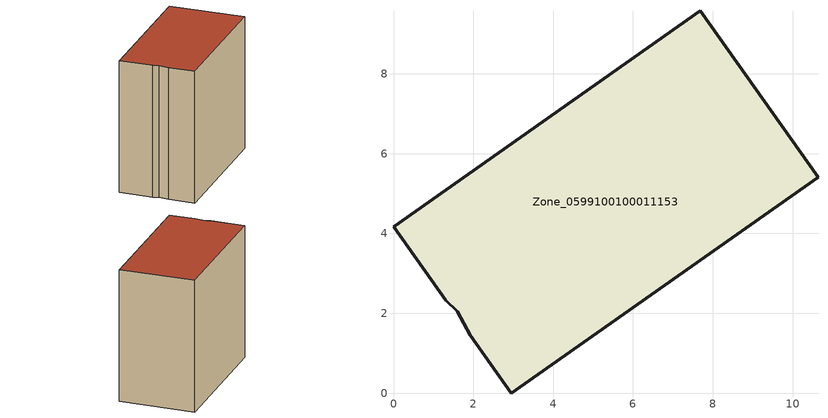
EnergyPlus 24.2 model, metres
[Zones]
Zone_0599100100011153
 floor ground (C_G): 1.92,1.45 1.6,2.05 1.3,2.32 0,4.17 7.69,9.58 10.63,5.41 2.95,0 z0
 wall outside (C_F): 1.3,2.32 1.6,2.05 1.92,1.45 2.95,0 10.63,5.41 7.69,9.58 0,4.17 1.3,2.32 z0:9.07
 roof outside (C_R): 1.6,2.05 1.92,1.45 2.95,0 10.63,5.41 7.69,9.58 0,4.17 1.3,2.32 z9.07
[BUILDING]
Pand.0599100100011153: North Axis=0; Terrain=City; Loads Convergence Tolerance Value=0.04; Temperature Convergence Tolerance Value=0.4; Solar Distribution=FullExterior; Maximum Number of Warmup Days=25; Minimum Number of Warmup Days=1
[Site:Location]
Rotterdam.The.Hague.AP_ZH_NLD Design_Conditions: Latitude=51.96; Longitude=4.45; Time Zone=1; Elevation=-4.5
[SITE:GROUNDTEMPERATURE:BUILDINGSURFACE]
18, 18, 18, 18, 18, 18, 18, 18, 18, 18, 18, 18
[MATERIAL] Thermal Absorptance=0.9; Solar Absorptance=0.7; Visible Absorptance=0.7
Name | Roughness | Thickness | Conductivity | Density | Specific Heat
G.TI.2015-2018 | MediumSmooth | 0.15 | 0.0428571 | 540 | 1210
F.TI.2015-2018 | Rough | 0.3 | 0.0666667 | 1920 | 840
R.TI.2015-2018 | MediumRough | 0.2 | 0.0333333 | 1500 | 1000
[CONSTRUCTION]
C_G: G.TI.2015-2018
C_F: F.TI.2015-2018
C_R: R.TI.2015-2018
[ZONE]
Zone_0599100100011153: Type=1; Multiplier=1; Ceiling Height=Autocalculate; Volume=Autocalculate; Floor Area=autocalculate; Part of Total Floor Area=Yes
[ZONEINFILTRATION:DESIGNFLOWRATE]
Infil_Zone_0599100100011153: Zone or ZoneList or Space or SpaceList=Zone_0599100100011153; Schedule=AlwaysOn; Design Flow Rate Calculation Method=Flow/Area; Flow Rate per Floor Area=0.0015; Constant Term Coefficient=1; Temperature Term Coefficient=0; Velocity Term Coefficient=0; Velocity Squared Term Coefficient=0
[HVACTEMPLATE:ZONE:IDEALLOADSAIRSYSTEM]
Zone_0599100100011153: Maximum Heating Supply Air Temperature=50; Minimum Cooling Supply Air Temperature=13; Maximum Heating Supply Air Humidity Ratio=0.0156; Minimum Cooling Supply Air Humidity Ratio=0.0077; Heating Limit=NoLimit; Cooling Limit=NoLimit; Dehumidification Control Type=ConstantSensibleHeatRatio; Cooling Sensible Heat Ratio=0.7; Dehumidification Setpoint=60; Humidification Control Type=None; Humidification Setpoint=30; Outdoor Air Method=None; Outdoor Air Flow Rate per Person=0.00944; Outdoor Air Flow Rate per Zone Floor Area=0; Outdoor Air Flow Rate per Zone=0; Demand Controlled Ventilation Type=None; Outdoor Air Economizer Type=NoEconomizer; Heat Recovery Type=None; Sensible Heat Recovery Effectiveness=0.7; Latent Heat Recovery Effectiveness=0.65
[ZONECONTROL:THERMOSTAT]
ThermostatControl_Zone_0599100100011153: Zone or ZoneList=Zone_0599100100011153; Control Type Schedule=DualSetpointControlType; Control 1=Thermostat_Zone_0599100100011153; Temperature Difference Between Cutout And Setpoint=0
[THERMOSTATSETPOINT:DUALSETPOINT]
Thermostat_Zone_0599100100011153: Heating Setpoint Temperature Schedule=HeatingSetpoint_Zone_0599100100011153; Cooling Setpoint Temperature Schedule=CoolingSetpoint_Zone_0599100100011153
[SCHEDULE:COMPACT]
HeatingSetpoint_Zone_0599100100011153: Through: 12/31, For: AllDays, Until: 24:00, 21
CoolingSetpoint_Zone_0599100100011153: Through: 12/31, For: AllDays, Until: 24:00, 24
DualSetpointControlType: Through: 12/31, For: AllDays, Until: 24:00, 4
AlwaysOn: Through: 12/31, For: AllDays, Until: 24:00, 1
